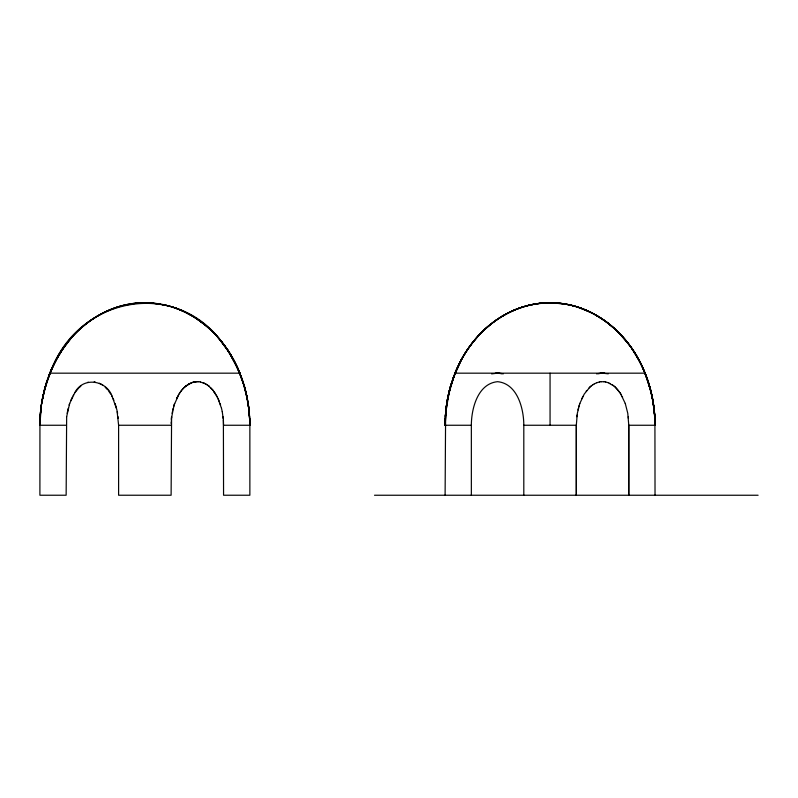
<?xml version="1.0" encoding="UTF-8"?>
<svg xmlns="http://www.w3.org/2000/svg" width="798" height="798" viewBox="0 0 798 798"><rect width="100%" height="100%" fill="white"/><g stroke="black" fill="none" stroke-linecap="round" stroke-linejoin="round"><path stroke-width="1.2" d="M550.061 373.175L550.061 425.254M576.316 425.254L576.316 495.229L576.316 425.254L523.807 425.254L523.807 495.229M628.774 425.254L628.774 495.229L628.774 425.254L655.068 425.254M445.623 413.274L445.104 495.229M39.9 425.224L41.346 404.975L41.137 406.611M445.124 423.489L445.104 425.224L445.843 410.721M39.94 421.833L39.9 495.229L66.144 495.229L66.653 416.746M171.111 425.254L118.603 425.254L118.603 495.229L171.111 495.229L171.59 416.746L171.281 420.177M445.144 421.833L445.104 425.254L471.349 425.254L471.349 495.229M471.349 425.214C471.379 408.656 477.723 383.599 497.583 381.683C517.433 383.599 523.787 408.656 523.807 425.214M576.316 425.214L577.313 413.354L579.837 403.439M445.114 423.918L445.224 419.389M445.174 420.915L445.104 425.254L446.86 402.95M39.93 422.182L40.469 412.476M445.144 422.182L445.484 414.79M40.04 418.91L39.9 425.254L66.144 425.254M171.131 423.529L171.181 421.843M40 420.107L40.07 418.401M445.204 420.107L445.284 418.082M445.254 418.671L445.374 416.496M40.03 419.12L41.077 406.95L43.142 395.01M40.169 416.696L40.568 411.608M445.493 414.97L445.374 416.696L445.553 413.863M445.434 415.529L445.503 414.571M445.404 416.057L445.633 413.015M40.269 415.03L40.907 408.307M445.583 413.603L449.424 390.471M445.583 413.504L445.693 412.227M445.743 411.648L445.593 413.304L445.912 409.992M40.469 412.546L41.207 405.973M445.673 412.476L447.079 401.673M171.42 418.481L174.084 405.065L178.991 394.112M445.803 411.09L446.112 408.317M40.738 409.923L40.927 408.257M445.942 409.923L446.132 408.247M445.952 409.763L446.89 402.82M446.082 408.606L446.671 404.177M40.788 409.314L41.696 402.691M66.643 416.775L69.675 403.439L74.503 393.364M576.824 416.746L577.044 415.05M446.262 407.12L446.611 404.566M446.341 406.611L446.561 404.965M41.326 405.085L44.219 390.471M41.596 403.369L45.067 387.269M446.78 403.459L447.05 401.773M446.71 403.938L450.92 385.025M446.95 402.362L447.249 400.656M41.676 402.81L45.715 385.025M446.9 402.691L447.688 398.222L447.269 400.476M447.04 401.833L447.917 397.065M172.099 413.384L172.408 411.688M67.142 413.354L68.199 408.327M447.319 400.207L447.907 397.115L447.618 398.581M42.394 398.671L42.703 397.115M42.234 399.539L46.753 381.693M447.469 399.399L449.204 391.379M447.658 398.382L448.326 395.12M42.863 396.337L43.361 394.062M448.067 396.337L448.356 394.99M448.237 395.569L448.566 394.062M448.137 396.067L454.182 375.429L450.112 387.868M448.117 396.107L449.673 389.504M43.531 393.324L50.174 372.377M448.805 393.015L449.084 391.848M172.747 409.992L173.156 408.327M577.971 409.992L578.37 408.327M449.084 391.808L449.344 390.781M48.439 376.826L43.82 392.067L47.491 379.509M451.429 383.359L449.025 392.067L449.523 390.082M449.493 390.192L449.912 388.586M44.389 389.793L44.558 389.135M449.503 390.222L455.498 372.107M449.603 389.773L449.863 388.766M449.773 389.115L450.092 387.968M450.032 388.167L450.76 385.564M450.401 386.88L451.209 384.067M450.341 387.05L450.551 386.302M45.237 386.671L45.406 386.092M450.441 386.671L453.214 378.023M173.605 406.671L174.622 403.439M578.819 406.681L579.308 405.045M46.134 383.639L54.204 363.509M451.309 383.768L451.838 382.082L451.508 383.15M46.294 383.14L51.84 368.506M451.568 382.92L453.334 377.703M69.127 405.065L69.665 403.459M452.925 378.87L453.254 377.953M452.646 379.649L461.803 358.96M453.284 377.833L453.603 376.965M579.837 403.429L584.206 394.112L590.011 386.98M453.563 377.105L453.972 375.978M48.429 376.875L48.758 375.978M454.91 373.554L456.077 370.731M454.102 375.629L453.753 376.566C465.284 345.075 490.032 317.325 522.49 307.07M48.718 376.077L49.027 375.279M453.932 376.077C460.127 359.579 469.643 344.237 482.192 331.818M49.296 374.571L49.745 373.434L48.588 376.457L50.863 370.731M49.326 374.491L49.536 373.963M454.581 374.362L454.92 373.494M454.74 373.963C469.394 334.841 507.009 302.452 550.051 302.761C535.159 302.821 520.326 306.542 507.149 313.474M50.503 371.579L51.521 369.215M240.118 373.733L239.889 373.175L49.855 373.175L56.419 359.27L63.371 348.048M455.828 371.319L457.823 366.811M50.733 371.04L51.82 368.546M49.855 373.175C65.107 332.766 105.476 299.968 149.954 302.911M70.882 400.277L72.319 397.175M51.77 368.656L56.558 359.03L63.421 347.978M51.92 368.317L60.608 352.187L71.471 337.674M176.887 397.953L176.508 398.751L178.533 394.87M581.732 398.731L582.101 397.953M51.641 368.955L56.508 359.11M52.927 366.142L54.074 363.768M52.828 366.342C81.486 296.956 175.63 279.31 221.704 341.833M459.329 363.669C468.017 346.212 480.815 330.661 496.945 319.609M582.49 397.175L582.889 396.397M55.361 361.255L56.598 358.96M55.232 361.504C72.907 326.192 110.922 299.699 151.331 303.001C190.173 305.594 223.29 334.262 238.203 369.215M73.147 395.628L73.576 394.87M57.795 356.836L61.915 350.192M57.875 356.696L60.558 352.267M463.079 356.696C470.212 344.377 479.478 333.255 490.58 324.327M178.981 394.112C182.862 387.658 189.375 381.663 197.335 381.663L195.081 381.823M74.493 393.374C82.394 376.147 107.151 379.878 112.438 397.195M179.46 393.354L179.949 392.626M74.992 392.626L78.274 388.516M180.458 391.888L181.515 390.501M64.867 345.933L68.039 341.773M586.191 391.2L586.73 390.501M66.414 343.868L69.645 339.808M69.616 339.838L71.411 337.744M182.074 389.803L183.231 388.516M71.281 337.883C84.089 323.16 100.907 311.719 119.74 306.322M78.892 387.888L79.84 386.98M183.829 387.888L184.797 386.98M589.054 387.888L589.682 387.279M484.167 329.913C501.772 313.165 525.613 302.661 550.051 302.761C529.832 302.761 509.922 309.873 493.743 321.893M184.807 386.96L185.814 386.112M590.011 386.96L591.029 386.112M80.179 386.681L80.857 386.112M185.475 386.372L191.6 382.741M590.68 386.372L592.824 384.786M592.824 384.766L594.36 383.858M500.256 317.434L503.658 315.39M188.378 384.287L189.525 383.648M594.36 383.838L596.814 382.741M191.6 382.721L194.183 381.993M596.814 382.721L599.398 381.993M87.491 382.442L88.359 382.202M122.214 305.654L137.236 303.09L151.56 303.011M527.418 305.654L536.735 303.749L550.051 302.761M491.618 373.883L497.543 373.165M596.575 373.863L602.39 373.155L608.266 373.823M194.193 381.973L195.979 381.723M599.398 381.973L601.183 381.743M598.221 373.544L602.869 373.175M495.658 373.175L498.78 373.125M600.655 373.175L604.465 373.175M601.183 381.723L603.906 381.723M497.254 373.175L503.299 373.843M455.06 373.175L645.063 373.175L645.762 374.87M223.56 425.254L249.864 425.254L249.864 495.229L223.56 495.229L223.39 420.177L223.56 425.214M374.501 495.239L758.1 495.239M645.502 374.192C630.819 334.98 593.303 302.452 550.091 302.761L565.253 304.048M197.315 381.683L198.702 381.723M637.063 356.696C619.617 325.694 586.4 302.532 550.091 302.761C564.984 302.761 579.807 306.562 592.994 313.474M550.091 302.761L563.408 303.749L572.725 305.654M497.563 373.165L501.902 373.544M149.924 302.911L160.039 304.048M603.906 381.743L605.682 381.973M198.682 381.743L200.478 381.973M151.52 303.011L165.276 305.105M94.184 381.783L95.072 381.913M157.505 303.659L160.019 304.048M162.523 304.517L169.964 306.322M605.682 381.993L608.275 382.721M162.543 304.517L165.036 305.045M200.458 381.993L205.525 383.848M567.717 304.497C602.749 311.35 630.989 338.931 644.315 371.319M165.246 305.105C191.181 311.06 213.515 328.447 227.999 350.472M577.642 307.07L592.036 312.976M172.418 307.06C190.283 312.706 206.193 323.798 218.443 337.883M174.862 307.878L177.286 308.756M608.275 382.741L614.061 386.112M203.051 382.741L203.909 383.05M179.7 309.714L182.094 310.731M609.522 383.259L610.33 383.648M204.298 383.259L205.116 383.648M99.361 383.259L100.169 383.648M186.812 312.976L191.44 315.489M594.36 314.193L605.562 321.275L615.976 329.913M205.505 383.858L206.303 384.287M100.558 383.858L101.336 384.307M596.475 315.39C617.712 327.589 633.951 347.409 643.647 369.743M206.273 384.307L207.799 385.274M195.959 318.252L202.502 322.881M207.031 384.786L208.857 386.092M612.265 384.766L612.994 385.294M102.094 384.786L102.832 385.294M208.138 385.554L209.545 386.671M199.45 320.656L205.834 325.574M614.061 386.092L615.068 386.98M208.857 386.092L213.156 390.481L212.607 389.813M615.078 386.96L620.415 393.354L625.243 403.439M208.757 328.068L210.772 329.913M615.408 387.259L617.233 389.155M105.236 387.289L107.64 389.833M617.951 331.818L630.021 345.883M210.802 387.888L212.039 389.155M214.682 333.783L216.577 335.808M617.802 389.823L618.36 390.501M220.088 339.808L229.126 352.187L235.54 363.509M221.684 341.803L227.759 350.103M213.136 390.501L217.784 397.963L221.495 408.327M224.817 345.883L218.083 337.504L229.664 353.115L239.111 371.319M618.899 391.2L619.418 391.908M213.674 391.2L216.118 394.87M108.737 391.21L110.723 394.122M214.193 391.908L214.702 392.626M631.517 347.978L640.804 363.669M226.323 348.028L235.709 363.928L243.59 383.639M619.926 392.626L620.415 393.364M227.739 350.113L237.804 368.317L244.487 386.671M227.819 350.222L229.255 352.447M227.969 350.472L232.457 357.753L239.869 373.175L239.44 372.107M620.884 394.112L621.333 394.87M230.532 354.502L235.629 363.768M216.547 395.628L217.385 397.175M111.61 395.648L112.029 396.416M638.34 358.96L645.073 373.175L650.619 390.082M233.146 359.03L240.228 374.013M622.191 396.397L622.6 397.175M112.428 397.175L116.947 410.012L118.603 425.214M236.697 365.883L237.804 368.277M642.32 366.811L648.634 383.15M218.153 398.731L219.45 401.843M236.388 365.344L239.839 373.175M113.196 398.761L113.875 400.297M237.864 368.506L238.931 370.95M238.552 370.003L239.001 371.06M644.644 372.107L645.402 373.963M245.275 389.693L240.048 373.693M645.313 373.753L645.512 374.292M645.083 373.175L651.308 392.875M645.652 374.581L645.831 375.13M239.939 373.434L244.318 386.212L246.782 396.107M645.991 375.479L646.21 376.077M240.667 375.279L241.096 376.257M645.811 375.02L646.39 376.556L646.041 375.579M240.767 375.549L241.614 377.683M646.161 375.978L648.305 382.082M241.066 376.347L242.602 380.516M646.749 377.534L646.47 376.826L647.607 379.968M646.26 376.177L646.58 377.105M646.889 377.953L647.208 378.87M647.058 378.382L650.799 390.781M647.547 379.798L647.916 380.895M625.253 403.429L627.777 413.354L628.774 425.214M220.039 403.429L220.567 405.045M115.082 403.459L116.548 408.347M647.767 380.506L648.694 383.359M242.542 380.506L243.53 383.369M243.141 382.312L243.47 383.249M648.225 381.843L650.37 389.165L650.031 387.868M648.465 382.581L652.535 398.671L652.235 397.175M243.22 382.591L247.869 401.663M649.213 385.025L649.752 386.86M244.168 385.544L244.008 385.025L247.27 398.382M649.592 386.302L649.801 387.05M649.363 385.514L650.649 390.192M649.702 386.671L649.861 387.269M244.787 387.868L245.335 389.793M650.041 387.968L650.639 390.222M650.25 388.686L653.253 402.82M650.719 390.471L650.889 391.16M245.684 391.16L245.505 390.471L245.854 391.868M651.108 392.027L650.869 391.05L651.058 391.848M650.939 391.389L652.475 398.362M651.048 391.808L652.864 400.476M245.814 391.868L246.363 394.062M221.515 408.347L222.253 411.668M650.959 391.469L652.006 396.067M651.238 392.586L651.577 394.062M246.083 392.975L248.896 409.234M651.747 394.811L651.906 395.569M246.502 394.811L246.702 395.569M652.016 396.077L651.786 394.99L654.36 411.608M246.662 395.569L246.861 396.337M246.542 395.01L247.22 397.983M652.225 397.065L653.013 401.274M247.33 398.671L247.021 397.115L247.29 398.671M652.455 398.282L653.861 406.94M247.161 397.963L249.036 409.982L249.824 422.182M222.263 411.688L223.38 420.147M117.296 411.688L117.605 413.384M652.804 400.137L653.193 402.362M652.824 400.207L653.801 406.611M247.46 399.539L248.497 406.072M652.894 400.656L654.56 413.593M247.879 401.773L249.465 415.03M653.073 401.663L654.709 415.519M653.333 403.259L653.452 404.057M653.243 402.691L654.889 418.91M653.572 404.845L653.712 405.843M653.602 405.125L654.061 408.606M248.188 403.938L248.627 406.95M248.338 404.975L248.597 406.611M653.791 406.441L654.091 408.855M248.358 405.085L249.146 411.738M248.637 407.15L249.215 412.476M654.011 408.257L654.27 410.491M248.767 408.257L249.445 414.99M654.031 408.307L654.48 412.636M628.265 416.746L628.445 418.451M118.094 416.746L118.284 418.451M223.061 416.775L223.241 418.461M654.29 410.721L654.939 420.107M654.2 409.973L654.939 419.987L654.769 416.496M248.976 409.973L249.654 418.94L249.225 412.546M654.44 412.177L654.749 416.077M654.51 413.045L654.649 414.78M249.405 414.99L249.555 416.696M654.689 415.259L654.779 416.666M249.425 415.09L249.824 425.224M654.819 417.384L654.998 422.082M654.819 417.454L655.028 425.224L654.988 422.182M654.919 419.389L655.028 495.229M249.624 418.461L249.824 425.254M654.919 419.499L654.968 420.915M249.654 419.12L249.754 422.082M654.968 420.865L655.028 424.237M655.008 422.601L654.978 421.284L655.028 423.798M249.754 421.853L249.794 425.254M249.774 423.519L249.794 425.224M655.028 423.918L655.028 425.254M655.028 424.366L655.028 425.224M245.195 389.155L244.338 386.242L245.136 389.145"/></g></svg>
